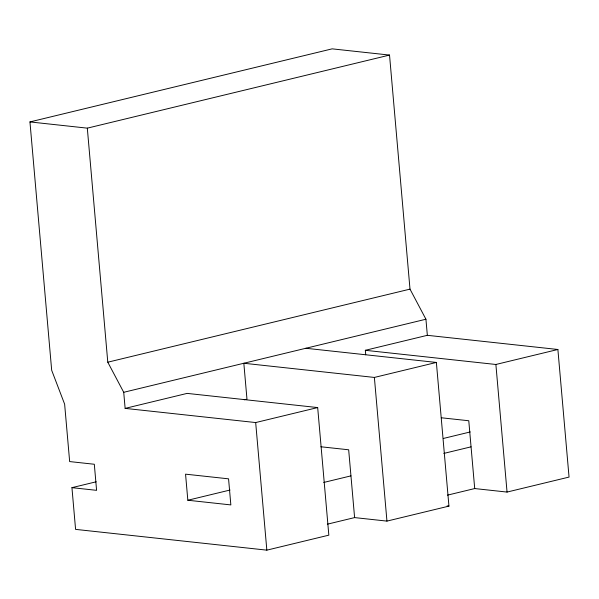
<?xml version="1.0" encoding="UTF-8"?>
<svg xmlns="http://www.w3.org/2000/svg" width="599" height="599" viewBox="0 0 599 599"><rect width="100%" height="100%" fill="white"/><g stroke="black" fill="none" stroke-linecap="round" stroke-linejoin="round"><path stroke-width="0.9" d="M29.95 121.919L87.312 128.149L107.79 362.2L123.723 392.3L125.131 408.383L187.135 393.393L317.68 407.567L328.836 535.162L266.84 550.152L75.586 529.381L71.94 487.661L96.589 490.334L94.313 464.255L69.656 461.574L64.632 404.16L51.679 370.272L29.95 121.919L332.16 48.848L389.53 55.078L410.001 289.13L425.934 319.23L427.342 335.313L557.886 349.487L569.05 477.081L507.046 492.071L474.708 488.559L447.468 495.141M87.312 128.149L389.53 55.078M107.79 362.2L410.001 289.13M123.723 392.3L425.934 319.23M365.734 354.803L365.338 350.303L427.342 335.313M244.242 399.795L246.968 399.136L243.83 363.256L374.375 377.437L436.371 362.44L448.943 506.118L386.947 521.108L354.601 517.596L327.368 524.185M125.131 408.383L255.676 422.557L317.68 407.567M365.338 350.303L495.882 364.477L557.886 349.487M71.94 487.661L96.199 481.791M187.831 500.24L230.847 504.912L228.563 478.833L185.555 474.161L187.831 500.24L230.068 490.027M443.32 438.468L470.275 431.946M323.715 482.457L350.954 475.868M443.822 453.413L471.054 446.832M305.827 348.266L436.371 362.44M441.321 417.773L468.777 420.753L474.708 488.559M320.877 446.772L348.67 449.789L354.601 517.596M447.094 505.915L448.943 506.118M495.882 364.477L507.046 492.071M374.375 377.437L386.947 521.108M255.676 422.557L266.84 550.152"/></g></svg>
